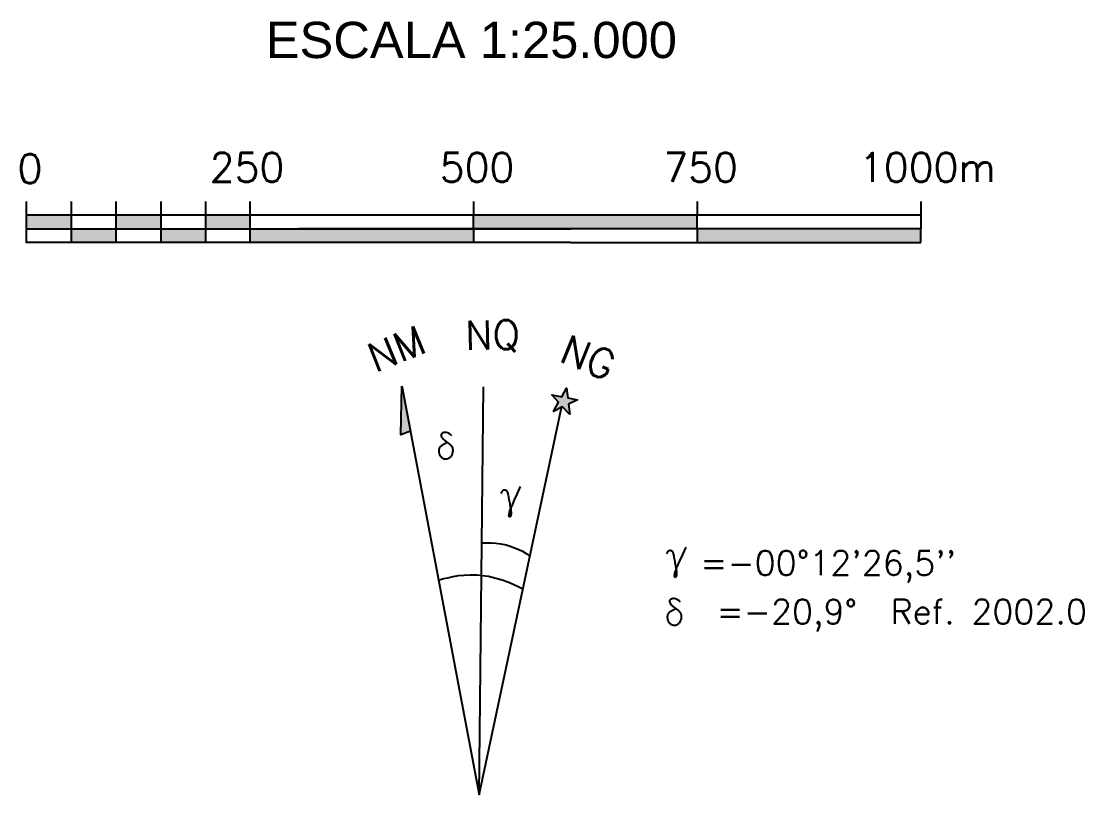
# Model space of a CAD drawing. Header units: millimetres. Extents: x 548366 to 1117317, y 7446967 to 14899125.
# Drawn here: x 553637 to 554825, y 7448483 to 7449348 of the extents above; entities that cross this region are included whole.
import ezdxf
from ezdxf.enums import TextEntityAlignment as Align

# ---------------------------------------------------------------- set-up
doc = ezdxf.new("R2010")
doc.units = ezdxf.units.MM
doc.header["$MEASUREMENT"] = 0
doc.linetypes.add('ACAD_ISO11W100', pattern=[33, 12, -3, 12, -3, 0, -3])
doc.layers.add('CARIMBO', color=7, linetype='Continuous')
doc.styles.add('ARIAL', font='ARIAL.TTF')
doc.styles.add('ROMANS', font='romans.shx')

msp = doc.modelspace()

# ---------------------------------------------------------------- hatches: boundary and pattern name
at = {"layer": 'CARIMBO', "linetype": 'ACAD_ISO11W100', "ltscale": 2.5}
h = msp.add_hatch(color=256, dxfattribs=at)
h.paths.add_polyline_path([(553692.8, 7449130.9), (553642.8, 7449130.9), (553642.8, 7449115.7), (553692.8, 7449115.7)])
h.paths.add_polyline_path([(553742.8, 7449115.7), (553692.8, 7449115.7), (553692.8, 7449100.5), (553742.8, 7449100.5)])
h.paths.add_polyline_path([(553792.8, 7449130.9), (553742.8, 7449130.9), (553742.8, 7449115.7), (553792.8, 7449115.7)])
h.paths.add_polyline_path([(553842.8, 7449115.7), (553792.8, 7449115.7), (553792.8, 7449100.5), (553842.8, 7449100.5)])
h.paths.add_polyline_path([(553892.8, 7449130.9), (553842.8, 7449130.9), (553842.8, 7449115.7), (553892.8, 7449115.7)])
h = msp.add_hatch(color=256, dxfattribs=at)
h.paths.add_polyline_path([(554142.8, 7449115.7), (553892.8, 7449115.7), (553892.8, 7449100.5), (554142.8, 7449100.5)])
h.paths.add_polyline_path([(554392.8, 7449130.9), (554251.3, 7449130.9), (554142.8, 7449130.9), (554142.8, 7449115.7), (554251.3, 7449115.7), (554392.8, 7449115.7)])
msp.add_hatch(color=256, dxfattribs=at).paths.add_polyline_path([(554642.8, 7449115.7), (554555.5, 7449115.7), (554392.8, 7449115.7), (554392.8, 7449100.5), (554555.5, 7449100.5), (554642.8, 7449100.5)])
at = {"layer": 'CARIMBO'}
h = msp.add_hatch(color=7, dxfattribs=at)
h.paths.add_polyline_path([(554062.4, 7448939.9), (554072.1, 7448889.4), (554061.5, 7448885.3)])
h.paths.add_polyline_path([(554250.2, 7448908), (554242.2, 7448916.6), (554232, 7448911.6), (554237.8, 7448921.7), (554230.2, 7448929.9), (554241.3, 7448927.9), (554246.8, 7448937.7), (554248.1, 7448926.6), (554259, 7448924.4), (554249, 7448919.7)])

# ---------------------------------------------------------------- linework, layer by layer
at = {"layer": 'CARIMBO', "color": 7}
for points in [[(554251.3, 7449100.5), (553642.8, 7449100.5), (553642.8, 7449146.2)], [(553692.8, 7449146.2), (553692.8, 7449100.5)], [(553742.8, 7449146.2), (553742.8, 7449100.5)], [(553792.8, 7449146.2), (553792.8, 7449100.5)], [(553792.8, 7449146.2), (553792.8, 7449100.5)], [(553842.8, 7449146.2), (553842.8, 7449100.5)], [(553842.8, 7449146.2), (553842.8, 7449100.5)], [(553892.8, 7449100.5), (553892.8, 7449115.7), (553892.8, 7449130.9), (553892.8, 7449146.2)], [(554142.8, 7449146.2), (554142.8, 7449130.9)], [(554392.8, 7449146.2), (554392.8, 7449130.9)], [(554642.8, 7449146.2), (554642.8, 7449130.9)], [(554251.3, 7449130.9), (553642.8, 7449130.9)], [(554142.8, 7449115.7), (554142.8, 7449130.9)], [(554642.8, 7449130.9), (554555.5, 7449130.9), (554251.3, 7449130.9)], [(554392.8, 7449115.7), (554392.8, 7449130.9)], [(554642.8, 7449130.9), (554642.8, 7449115.7)], [(553642.8, 7449115.7), (554251.3, 7449115.7)], [(554251.3, 7449115.7), (553947.1, 7449115.7)], [(554142.8, 7449115.7), (554142.8, 7449100.5)], [(554555.5, 7449115.7), (554251.3, 7449115.7)], [(554392.8, 7449115.7), (554392.8, 7449100.5)], [(554642.8, 7449115.7), (554555.5, 7449115.7)], [(554642.8, 7449100.5), (554642.8, 7449115.7)], [(554251.3, 7449100.5), (554555.5, 7449100.5), (554642.8, 7449100.5)], [(554062.4, 7448940.3), (554148.8, 7448482.8)], [(554148.8, 7448482.8), (554153.7, 7448939.2)], [(554148.8, 7448482.8), (554241.3, 7448917.5)], [(554151.7, 7448764.5), (554157, 7448764.7), (554162.3, 7448764.7), (554167.6, 7448764.3), (554173.2, 7448763.4), (554179.1, 7448762.3), (554183.8, 7448760.7), (554188.4, 7448759), (554193.3, 7448757.2), (554197.5, 7448755.2), (554201.5, 7448752.5), (554205.5, 7448749.5)], [(554103.3, 7448722.9), (554109, 7448724.7), (554114.1, 7448725.6), (554119.9, 7448727.1), (554125.9, 7448728), (554132.1, 7448728.5), (554138.9, 7448728.9), (554146.6, 7448728.7), (554152.4, 7448728), (554159.5, 7448727.3), (554167.7, 7448725.1), (554174.7, 7448723.2), (554180.9, 7448720.9), (554187.1, 7448718.5), (554192.6, 7448715.9), (554197.9, 7448713.2)]]:
    msp.add_lwpolyline(points, dxfattribs=at)
for points in [[(554062.4, 7448939.9), (554072.1, 7448889.4), (554061.5, 7448885.3)], [(554250.2, 7448908), (554242.2, 7448916.6), (554232, 7448911.6), (554237.8, 7448921.7), (554230.2, 7448929.9), (554241.3, 7448927.9), (554246.8, 7448937.7), (554248.1, 7448926.6), (554259, 7448924.4), (554249, 7448919.7)]]:
    msp.add_lwpolyline(points, close=True, dxfattribs=at)
at = {"layer": 'CARIMBO'}
for points in [[(554118.4, 7448884.4), (554116.8, 7448885.8), (554115.3, 7448886.9), (554113.8, 7448887.6), (554112.5, 7448888), (554111.4, 7448888.1), (554110.3, 7448888.1), (554109.4, 7448887.9), (554108.6, 7448887.7), (554107.9, 7448887.4), (554107.4, 7448887.1), (554106.7, 7448886.3), (554106.4, 7448885.5), (554106.3, 7448884.7), (554106.5, 7448883.8), (554106.8, 7448882.9), (554107.4, 7448882), (554107.9, 7448881.5), (554108.4, 7448881), (554108.9, 7448880.5), (554109.6, 7448880), (554110.3, 7448879.4), (554111, 7448878.9), (554111.8, 7448878.3), (554112.5, 7448877.8), (554113.3, 7448877.2), (554114.1, 7448876.6), (554114.8, 7448876), (554115.5, 7448875.4), (554116.2, 7448874.8), (554116.8, 7448874.2), (554117.4, 7448873.5), (554117.9, 7448872.9), (554118.4, 7448872.2), (554118.7, 7448871.4), (554119, 7448870.6), (554119.2, 7448869.8), (554119.4, 7448869), (554119.4, 7448868.1), (554119.4, 7448867.3), (554119.3, 7448866.4), (554119.2, 7448865.5), (554118.9, 7448864.7), (554118.7, 7448863.8), (554118.3, 7448863), (554117.9, 7448862.2), (554117.5, 7448861.4), (554117, 7448860.7), (554116.5, 7448860.1), (554115.9, 7448859.5), (554115.3, 7448859.1), (554114.7, 7448858.7), (554114, 7448858.4), (554113.4, 7448858.2), (554112.7, 7448858), (554112.1, 7448858), (554111.5, 7448858), (554110.8, 7448858), (554109.7, 7448858.3), (554108.6, 7448858.7), (554107.7, 7448859.3), (554106.9, 7448860.1), (554106.1, 7448861.1), (554105.7, 7448861.6), (554105.4, 7448862.2), (554105.1, 7448862.8), (554104.9, 7448863.4), (554104.6, 7448864.1), (554104.5, 7448864.7), (554104.3, 7448865.4), (554104.2, 7448866.1), (554104.1, 7448866.8), (554104.1, 7448867.5), (554104.2, 7448868.1), (554104.2, 7448868.8), (554104.4, 7448869.5), (554104.5, 7448870.1), (554104.8, 7448870.7), (554105.1, 7448871.2), (554105.4, 7448871.8), (554105.8, 7448872.3), (554106.2, 7448872.8), (554106.7, 7448873.2), (554107.2, 7448873.7), (554107.8, 7448874.1), (554108.4, 7448874.6), (554109.1, 7448875), (554109.8, 7448875.4), (554110.5, 7448875.7), (554111.2, 7448876.1), (554111.9, 7448876.4), (554112.6, 7448876.6), (554113.3, 7448876.8), (554113.9, 7448876.9)], [(554173.7, 7448819.8), (554174.1, 7448820.7), (554174.5, 7448821.4), (554174.8, 7448821.9), (554175.4, 7448822.8), (554175.8, 7448823.3), (554176.5, 7448823.8), (554177.1, 7448824), (554177.7, 7448824), (554178.3, 7448823.8), (554179, 7448823.5), (554179.7, 7448822.9), (554180, 7448822.3), (554180.4, 7448821.4), (554180.7, 7448820.7), (554180.9, 7448819.9), (554181.1, 7448818.9), (554181.4, 7448817.7), (554181.6, 7448816.3), (554181.9, 7448814.9), (554182.2, 7448813.3), (554182.5, 7448811.7), (554182.8, 7448810.1), (554183.1, 7448808.5), (554183.3, 7448807.1), (554183.6, 7448805.7), (554183.8, 7448804.4), (554184, 7448803.3), (554184.2, 7448802.2), (554184.3, 7448801.3), (554184.4, 7448800.4), (554184.5, 7448799.6), (554184.6, 7448798.9), (554184.7, 7448798.2), (554184.7, 7448797.6), (554184.6, 7448796.5), (554184.5, 7448795.7), (554184.3, 7448795), (554184.1, 7448794.4), (554183.6, 7448793.8), (554183, 7448793.6), (554182.5, 7448794.1), (554182.3, 7448794.9), (554182.4, 7448795.7), (554182.5, 7448796.7), (554182.7, 7448797.9), (554182.9, 7448799.1), (554183.1, 7448799.7), (554183.4, 7448800.7), (554184, 7448802.2), (554185, 7448804.5), (554186.5, 7448807.9), (554188.6, 7448812.7), (554191.5, 7448819.1), (554195.3, 7448827.4)], [(554358.8, 7448752.1), (554359.2, 7448753), (554359.6, 7448753.7), (554359.9, 7448754.3), (554360.5, 7448755.1), (554361, 7448755.6), (554361.6, 7448756.1), (554362.2, 7448756.3), (554362.8, 7448756.3), (554363.5, 7448756.2), (554364.1, 7448755.8), (554364.8, 7448755.2), (554365.2, 7448754.6), (554365.6, 7448753.7), (554365.8, 7448753), (554366, 7448752.2), (554366.2, 7448751.2), (554366.5, 7448750), (554366.8, 7448748.6), (554367.1, 7448747.2), (554367.3, 7448745.6), (554367.6, 7448744), (554367.9, 7448742.4), (554368.2, 7448740.8), (554368.4, 7448739.4), (554368.7, 7448738), (554368.9, 7448736.7), (554369.1, 7448735.6), (554369.3, 7448734.5), (554369.4, 7448733.6), (554369.6, 7448732.7), (554369.7, 7448731.9), (554369.7, 7448731.2), (554369.8, 7448730.5), (554369.8, 7448729.9), (554369.8, 7448728.8), (554369.6, 7448728), (554369.4, 7448727.3), (554369.2, 7448726.7), (554368.7, 7448726.1), (554368.1, 7448725.9), (554367.6, 7448726.4), (554367.5, 7448727.2), (554367.5, 7448728.1), (554367.6, 7448729), (554367.8, 7448730.2), (554368, 7448731.4), (554368.2, 7448732), (554368.6, 7448733), (554369.1, 7448734.5), (554370.1, 7448736.8), (554371.6, 7448740.2), (554373.7, 7448745), (554376.6, 7448751.4), (554380.4, 7448759.7)], [(554374, 7448698.4), (554372.3, 7448699.9), (554370.8, 7448700.9), (554369.4, 7448701.6), (554368.1, 7448702), (554366.9, 7448702.2), (554365.9, 7448702.2), (554364.9, 7448702), (554364.1, 7448701.7), (554363.5, 7448701.5), (554363, 7448701.1), (554362.3, 7448700.4), (554361.9, 7448699.6), (554361.9, 7448698.8), (554362, 7448697.9), (554362.4, 7448697), (554363, 7448696.1), (554363.4, 7448695.6), (554363.9, 7448695.1), (554364.5, 7448694.6), (554365.1, 7448694), (554365.8, 7448693.5), (554366.5, 7448693), (554367.3, 7448692.4), (554368.1, 7448691.8), (554368.9, 7448691.3), (554369.6, 7448690.7), (554370.4, 7448690.1), (554371.1, 7448689.5), (554371.8, 7448688.9), (554372.4, 7448688.3), (554373, 7448687.6), (554373.5, 7448686.9), (554373.9, 7448686.2), (554374.3, 7448685.5), (554374.6, 7448684.7), (554374.8, 7448683.9), (554374.9, 7448683.1), (554375, 7448682.2), (554375, 7448681.4), (554374.9, 7448680.5), (554374.7, 7448679.6), (554374.5, 7448678.7), (554374.2, 7448677.9), (554373.9, 7448677.1), (554373.5, 7448676.3), (554373, 7448675.5), (554372.5, 7448674.8), (554372, 7448674.2), (554371.4, 7448673.6), (554370.9, 7448673.1), (554370.2, 7448672.8), (554369.6, 7448672.5), (554369, 7448672.3), (554368.3, 7448672.1), (554367.7, 7448672.1), (554367, 7448672), (554366.4, 7448672.1), (554365.2, 7448672.4), (554364.2, 7448672.8), (554363.2, 7448673.4), (554362.4, 7448674.2), (554361.6, 7448675.1), (554361.3, 7448675.7), (554361, 7448676.3), (554360.7, 7448676.9), (554360.4, 7448677.5), (554360.2, 7448678.1), (554360, 7448678.8), (554359.9, 7448679.5), (554359.8, 7448680.2), (554359.7, 7448680.9), (554359.7, 7448681.5), (554359.7, 7448682.2), (554359.8, 7448682.9), (554359.9, 7448683.5), (554360.1, 7448684.2), (554360.3, 7448684.7), (554360.6, 7448685.3), (554360.9, 7448685.9), (554361.3, 7448686.4), (554361.7, 7448686.9), (554362.2, 7448687.3), (554362.7, 7448687.8), (554363.3, 7448688.2), (554363.9, 7448688.6), (554364.6, 7448689), (554365.3, 7448689.4), (554366, 7448689.8), (554366.8, 7448690.1), (554367.5, 7448690.4), (554368.2, 7448690.7), (554368.9, 7448690.9), (554369.5, 7448691)]]:
    msp.add_lwpolyline(points, dxfattribs=at)

# ---------------------------------------------------------------- texts
at = {"layer": 'CARIMBO', "color": 7}
for s, height, style, p in [('ESCALA 1:25.000', 40.565, 'ARIAL', (554140.2, 7449306.7)), ('0', 32.5, 'ROMANS', (553646.6, 7449166.9)), ('250', 32.45, 'ROMANS', (553889.4, 7449168.2)), ('500', 32.45, 'ROMANS', (554146.6, 7449168.2)), ('750', 32.45, 'ROMANS', (554396.6, 7449168.2)), ('1000m', 32.45, 'ROMANS', (554650.2, 7449168.2)), ("=-00°12'26,5''", 27.381, 'ROMANS', (554539.3, 7448728.4)), ('=-20,9°  Ref. 2002.0', 27.381, 'ROMANS', (554621.5, 7448673.9))]:
    msp.add_text(s, height=height, dxfattribs=dict(at, style=style)).set_placement(p, align=Align.CENTER)
at = {"layer": 'CARIMBO', "color": 7, "style": 'ROMANS'}
for s, rotation, p in [('NM', 22, (554032.8, 7448954.5)), ('NQ', 1, (554133.6, 7448980.4)), ('NG', 338, (554237.1, 7448968))]:
    msp.add_text(s, height=32.45, rotation=rotation, dxfattribs=at).set_placement(p)

doc.saveas('drawing.dxf')
